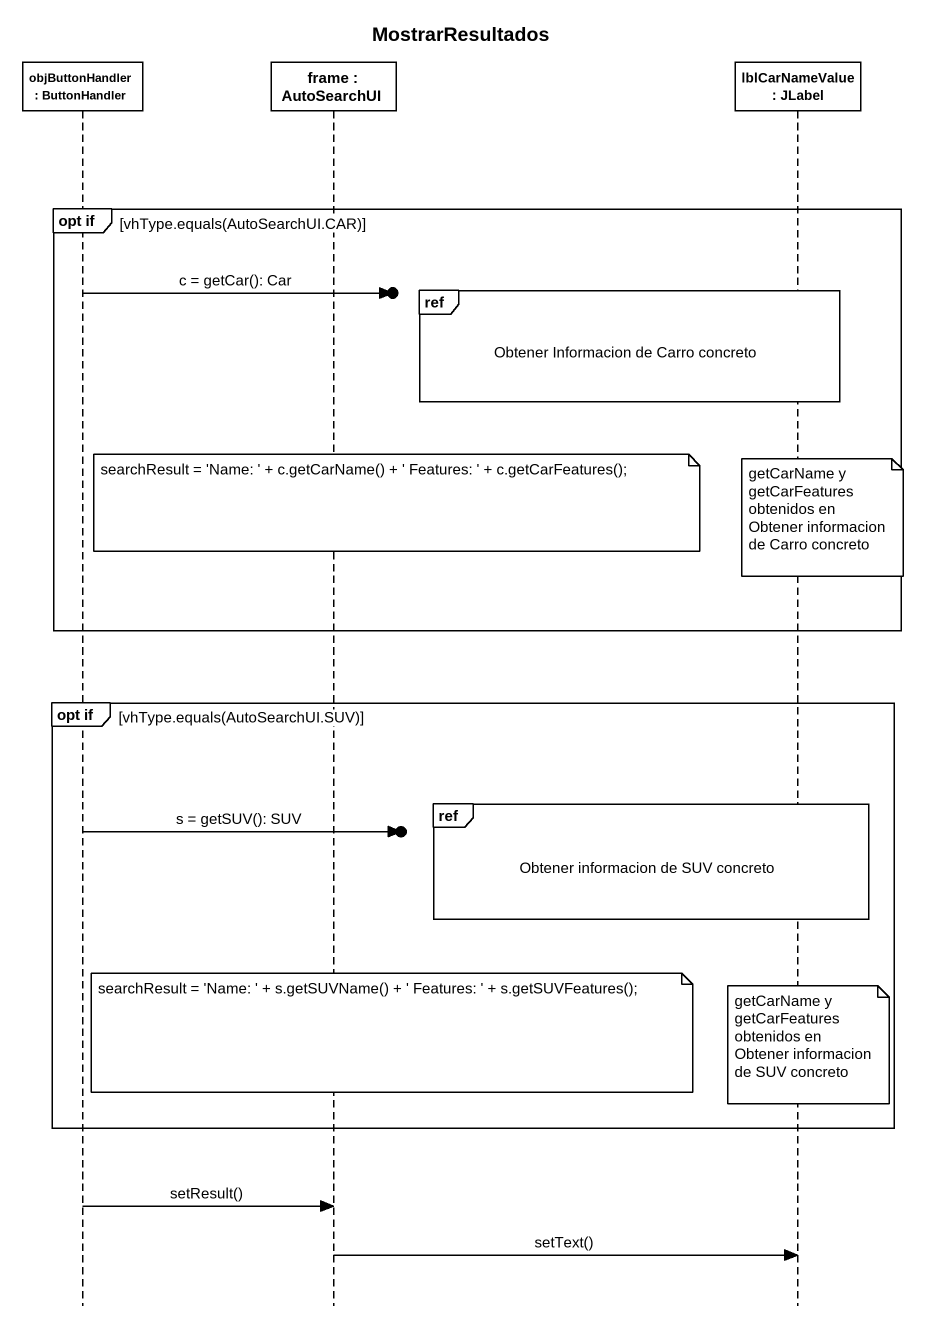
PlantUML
@startuml
title MostrarResultados
hide footbox
participant "objButtonHandler : ButtonHandler" as objButtonHandler
participant "frame : AutoSearchUI" as frame_
participant "lblCarNameValue : JLabel" as lblCarNameValue

group opt if [vhType.equals(AutoSearchUI.CAR)]
  ref over lblCarNameValue : Obtener Informacion de Carro concreto
  objButtonHandler ->o] : c = getCar(): Car
  note over frame_ : searchResult = 'Name: ' + c.getCarName() + ' Features: ' + c.getCarFeatures();
  note over lblCarNameValue : getCarName y getCarFeatures obtenidos en Obtener informacion de Carro concreto
end
group opt if [vhType.equals(AutoSearchUI.SUV)]
  ref over lblCarNameValue : Obtener informacion de SUV concreto
  objButtonHandler ->o] : s = getSUV(): SUV
  note over frame_ : searchResult = 'Name: ' + s.getSUVName() + ' Features: ' + s.getSUVFeatures();
  note over lblCarNameValue : getCarName y getCarFeatures obtenidos en Obtener informacion de SUV concreto
end
objButtonHandler -> frame_ : setResult()
frame_ -> lblCarNameValue : setText()
@enduml
